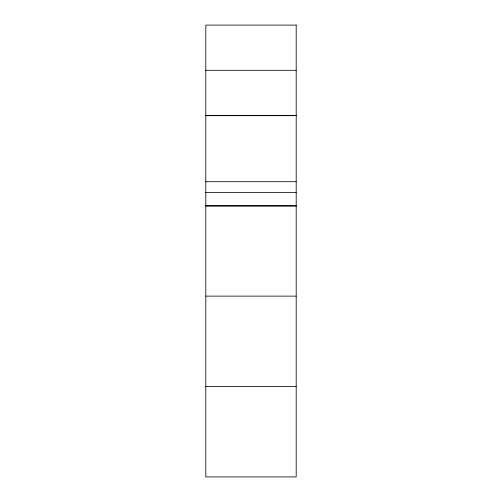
<?xml version="1.0" encoding="UTF-8"?>
<svg xmlns="http://www.w3.org/2000/svg" width="502" height="502" viewBox="0 0 502 502"><rect width="100%" height="100%" fill="white"/><g stroke="black" fill="none" stroke-linecap="round" stroke-linejoin="round"><path stroke-width="0.75" d="M205.807 70.293L296.193 70.293M205.807 115.491L296.193 115.491M205.807 115.667L296.193 115.667M205.807 181.699L296.193 181.699M205.807 192.542L296.193 192.542M205.807 205.732L296.193 205.732M205.807 206.058L296.193 206.058M205.807 296.117L296.193 296.117M205.807 386.509L296.193 386.509M296.193 25.1L205.807 25.1L205.807 476.9L296.193 476.9L296.193 25.1"/></g></svg>
